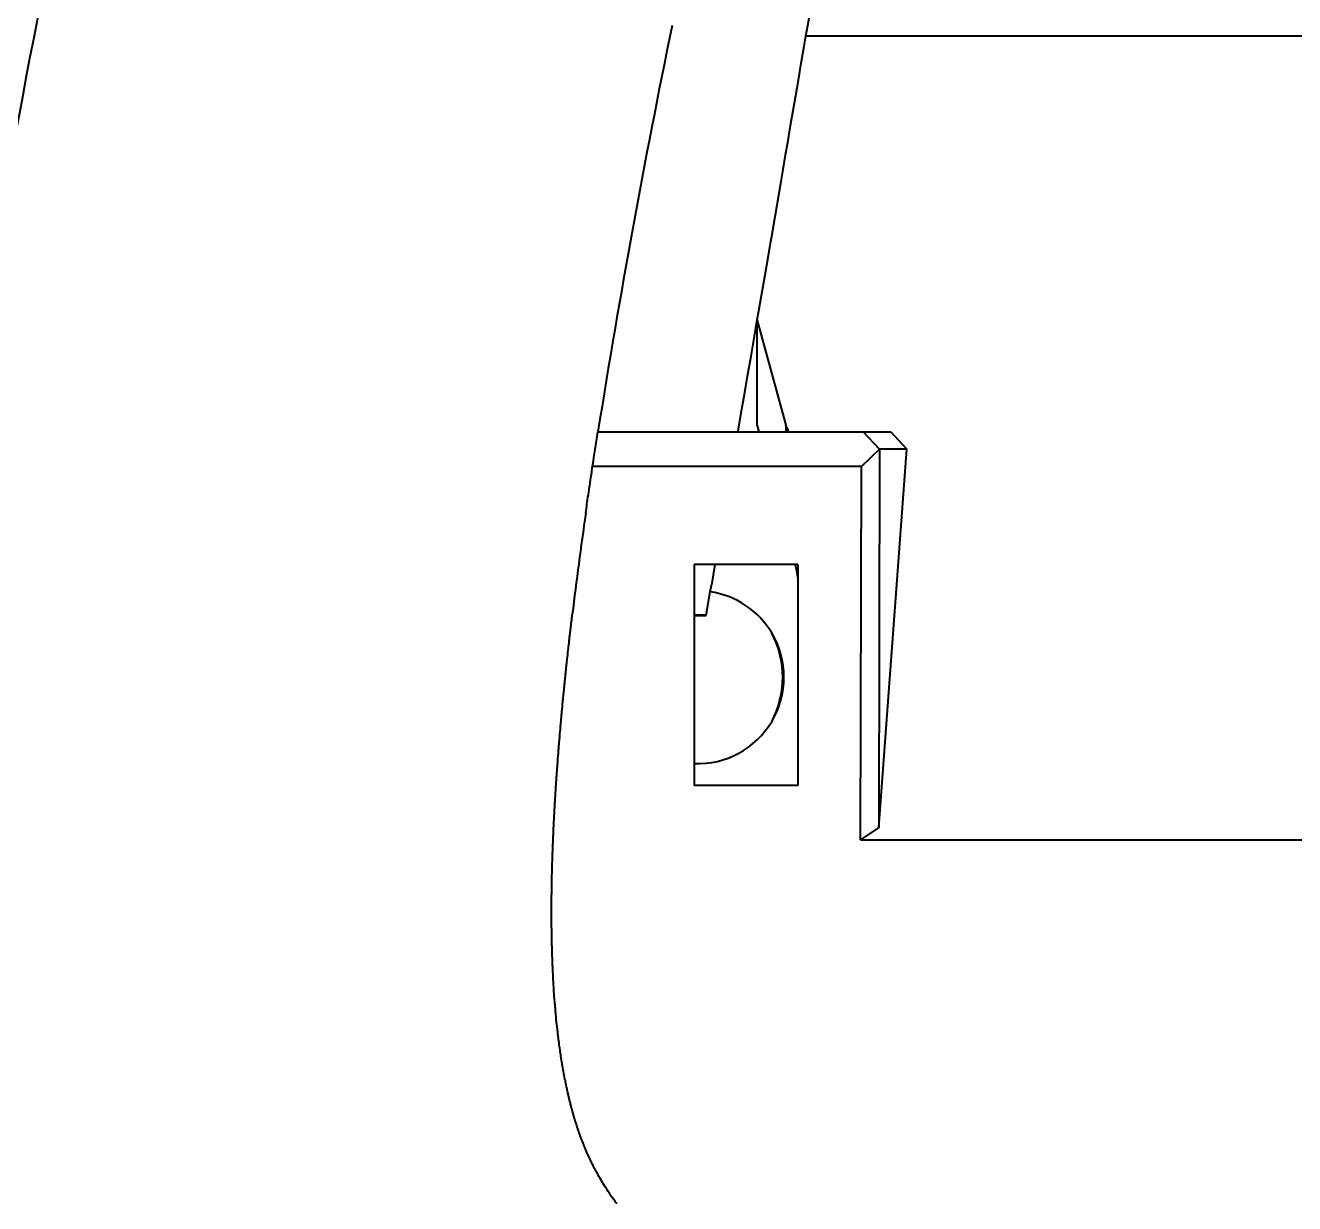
# Model space of a CAD drawing. Header units: millimetres. Extents: x 15 to 415, y 5 to 292.
# Drawn here: x 137.04 to 142.55, y 112.46 to 117.57 of the extents above; entities that cross this region are included whole.
import ezdxf

# ---------------------------------------------------------------- set-up
doc = ezdxf.new("R2010")
doc.units = ezdxf.units.MM
doc.layers.add('Geometries', color=7, linetype='Continuous')

msp = doc.modelspace()

# ---------------------------------------------------------------- linework, layer by layer
at = {"layer": 'Geometries', "linetype": 'Continuous', "lineweight": 40}
for p, q in [((140.4275, 117.5276), (140.4355, 117.5746)), ((146.0267, 117.5277), (140.4275, 117.5277)), ((140.2169, 116.2979), (140.2236, 116.3367)), ((140.2169, 116.2944), (140.217, 116.2979)), ((140.2169, 116.2944), (140.3413, 115.8407)), ((140.2169, 115.8432), (140.2169, 116.2944)), ((139.5252, 115.8107), (140.1328, 115.8107)), ((140.1328, 115.8107), (140.2253, 115.8107)), ((140.2253, 115.8107), (140.2169, 115.8432)), ((140.2253, 115.8107), (140.3413, 115.8107)), ((140.3413, 115.8407), (140.3413, 115.8107)), ((140.3413, 115.8107), (140.3532, 115.8107)), ((140.3532, 115.8107), (140.6763, 115.8107)), ((140.7474, 115.7357), (140.6763, 115.8107)), ((140.6763, 115.8107), (140.7959, 115.8107)), ((140.7959, 115.8107), (140.8654, 115.7357)), ((140.6685, 115.6607), (140.7474, 115.7356)), ((140.7438, 114.0943), (140.8654, 115.7357)), ((140.7474, 115.7356), (140.7438, 114.0943)), ((140.7474, 115.7357), (140.7474, 115.7356)), ((140.8654, 115.7357), (140.7474, 115.7357)), ((140.6685, 115.6607), (139.5021, 115.6607)), ((140.6649, 114.0418), (140.6685, 115.6607)), ((139.9432, 115.2357), (139.9432, 115.0162)), ((140.0332, 115.2357), (139.9432, 115.2357)), ((140.0332, 115.2357), (140.0176, 115.1459)), ((140.3817, 115.2357), (140.0332, 115.2357)), ((140.3932, 115.2357), (140.3817, 115.2357)), ((140.3932, 115.2357), (140.3932, 115.179)), ((140.0126, 115.1174), (140.0176, 115.1459)), ((140.3932, 115.179), (140.3932, 114.2767)), ((139.9949, 115.0151), (140.0126, 115.1174)), ((139.9432, 115.0162), (139.9432, 115.0139)), ((139.9432, 115.0139), (139.9432, 114.3718)), ((139.9432, 114.3718), (139.9432, 114.2767)), ((140.3932, 114.2767), (139.9432, 114.2767)), ((140.7438, 114.0943), (140.6649, 114.0418)), ((140.6649, 114.0418), (144.3966, 114.0418))]:
    msp.add_line(p, q, dxfattribs=at)
at = {"layer": 'Geometries', "linetype": 'Continuous', "lineweight": 40, "flags": 128}
for points in [[(140.4355, 117.5746), (140.4455, 117.6339), (140.4583, 117.7093), (140.475, 117.8087), (140.4919, 117.9086), (140.5081, 118.0052)], [(140.274, 116.6291), (140.2794, 116.6608), (140.294, 116.7457), (140.3026, 116.7959), (140.3113, 116.8465), (140.3201, 116.8977), (140.329, 116.9496), (140.3397, 117.0123), (140.3505, 117.0758), (140.3615, 117.1401), (140.3727, 117.2053), (140.3839, 117.2711), (140.3952, 117.3376), (140.4077, 117.4108), (140.4202, 117.4846), (140.4275, 117.5276)], [(140.2236, 116.3367), (140.2351, 116.403), (140.2504, 116.4923), (140.2649, 116.5763), (140.274, 116.6291)], [(140.1328, 115.8107), (140.1335, 115.8147), (140.1471, 115.8936), (140.1609, 115.9732), (140.1747, 116.0533), (140.1896, 116.1396), (140.2047, 116.2266), (140.2169, 116.2979)], [(139.5191, 115.7716), (139.5192, 115.772), (139.5222, 115.7913), (139.5252, 115.8107)], [(140.3532, 115.8107), (140.3474, 115.8257), (140.3413, 115.8407)], [(139.5021, 115.6608), (139.5034, 115.6693), (139.5058, 115.6849), (139.5081, 115.7002), (139.5108, 115.7174), (139.5135, 115.7351), (139.5163, 115.7533), (139.5191, 115.7716)], [(139.4724, 115.4584), (139.4727, 115.4609), (139.474, 115.4698), (139.4753, 115.4788), (139.4766, 115.4878), (139.4779, 115.497), (139.4793, 115.5067), (139.4808, 115.5168), (139.4823, 115.5273), (139.4839, 115.5383), (139.4856, 115.5496), (139.4873, 115.5612), (139.489, 115.5728), (139.4913, 115.5884), (139.4936, 115.6042), (139.496, 115.6201), (139.4985, 115.6369), (139.501, 115.6533), (139.5021, 115.6608)], [(140.3933, 115.179), (140.393, 115.1808), (140.388, 115.2073), (140.3821, 115.2338), (140.3817, 115.2357)], [(139.3831, 112.9996), (139.3824, 113.0032), (139.3807, 113.0119), (139.3792, 113.0201), (139.3777, 113.0279), (139.3763, 113.0357), (139.3749, 113.0435), (139.3735, 113.0514), (139.3692, 113.0765), (139.3652, 113.1019), (139.3641, 113.1086), (139.3631, 113.1152), (139.3621, 113.1221), (139.3611, 113.1292), (139.36, 113.1369), (139.3589, 113.145), (139.3577, 113.1531), (139.3567, 113.1608), (139.3558, 113.168), (139.3549, 113.1749), (139.354, 113.1815), (139.3532, 113.1882), (139.3513, 113.204), (139.3495, 113.22), (139.3472, 113.2407), (139.345, 113.262), (139.3444, 113.2688), (139.3437, 113.2755), (139.3431, 113.2821), (139.3425, 113.2884), (139.342, 113.2945), (139.3413, 113.302), (139.3407, 113.3092), (139.34, 113.3165), (139.3394, 113.324), (139.3388, 113.3318), (139.3382, 113.3399), (139.3375, 113.3485), (139.3348, 113.3868), (139.3324, 113.4255), (139.3319, 113.4342), (139.3315, 113.4427), (139.3311, 113.4509), (139.3307, 113.4587), (139.3303, 113.4665), (139.3299, 113.4743), (139.3296, 113.4823), (139.3293, 113.489), (139.329, 113.4961), (139.3287, 113.5036), (139.3283, 113.5115), (139.328, 113.5198), (139.3277, 113.5282), (139.3275, 113.5363), (139.3272, 113.5442), (139.327, 113.5519), (139.3267, 113.5606), (139.3265, 113.5689), (139.3263, 113.5767), (139.3261, 113.5843), (139.3259, 113.5918), (139.3257, 113.5991), (139.3256, 113.6061), (139.3254, 113.6133), (139.3253, 113.6207), (139.3252, 113.6281), (139.3251, 113.6352), (139.325, 113.642), (139.3249, 113.6465), (139.3248, 113.6511), (139.3248, 113.6556), (139.3247, 113.6601), (139.3247, 113.6646), (139.3246, 113.6693), (139.3246, 113.6744), (139.3245, 113.6807), (139.3245, 113.6875), (139.3244, 113.6947), (139.3244, 113.7021), (139.3244, 113.7095), (139.3244, 113.717), (139.3243, 113.7241), (139.3243, 113.7308), (139.3244, 113.7371), (139.3244, 113.7431), (139.3244, 113.7487), (139.3244, 113.7553), (139.3244, 113.7618), (139.3245, 113.7684), (139.3245, 113.7748), (139.3246, 113.7813), (139.3246, 113.7864), (139.3246, 113.7915), (139.3247, 113.7966), (139.3247, 113.8017), (139.3248, 113.8071), (139.3249, 113.8119), (139.3249, 113.8169), (139.325, 113.8222), (139.3251, 113.8277), (139.3252, 113.8334), (139.3252, 113.8388), (139.3253, 113.8448), (139.3254, 113.8503), (139.3255, 113.8554), (139.3256, 113.8601), (139.3257, 113.8651), (139.3258, 113.8706), (139.3259, 113.8767), (139.3261, 113.8832), (139.3262, 113.8902), (139.3264, 113.8972), (139.3266, 113.9057), (139.3268, 113.9143), (139.3271, 113.9228), (139.3273, 113.931), (139.3275, 113.9402), (139.3278, 113.9491), (139.3281, 113.9577), (139.3283, 113.9659), (139.3286, 113.9737), (139.3288, 113.9813), (139.329, 113.9863), (139.3292, 113.9911), (139.3294, 113.9959), (139.3295, 114.0005), (139.3297, 114.0054), (139.3299, 114.0107), (139.3301, 114.0164), (139.3304, 114.0224), (139.3306, 114.029), (139.3308, 114.0344), (139.331, 114.0397), (139.3313, 114.0447), (139.3315, 114.0495), (139.3316, 114.0539), (139.3318, 114.0581), (139.332, 114.0619), (139.3321, 114.0656), (139.3323, 114.0693), (139.3326, 114.0748), (139.3328, 114.0807), (139.3331, 114.0872), (139.3334, 114.0941), (139.3338, 114.1011), (139.3341, 114.1081), (139.3344, 114.1148), (139.3348, 114.1216), (139.3351, 114.1281), (139.3354, 114.1341), (139.3357, 114.1397), (139.3359, 114.1434), (139.3361, 114.1469), (139.3363, 114.1501), (139.3364, 114.153), (139.3366, 114.1557), (139.3367, 114.1583), (139.3368, 114.161), (139.337, 114.1644), (139.3372, 114.1681), (139.3375, 114.1722), (139.3377, 114.1768), (139.338, 114.1817), (139.3383, 114.1865), (139.3385, 114.1916), (139.3389, 114.197), (139.3392, 114.2025), (139.3395, 114.2079), (139.3398, 114.213), (139.3401, 114.2179), (139.3405, 114.2243), (139.3408, 114.2303), (139.3412, 114.2361), (139.3416, 114.2419), (139.3419, 114.2478), (139.3423, 114.2537), (139.3427, 114.2595), (139.3431, 114.2657), (139.3435, 114.2723), (139.344, 114.2795), (139.3445, 114.2871), (139.3449, 114.2929), (139.3452, 114.2987), (139.3456, 114.3042), (139.346, 114.3094), (139.3463, 114.3143), (139.3466, 114.3189), (139.3469, 114.3231), (139.3472, 114.3275), (139.3475, 114.3314), (139.3478, 114.335), (139.348, 114.3383), (139.3482, 114.3413), (139.3486, 114.3463), (139.349, 114.3516), (139.3494, 114.3573), (139.3498, 114.3634), (139.3503, 114.3699), (139.3508, 114.3768), (139.3514, 114.3851), (139.3521, 114.3938), (139.3528, 114.4031), (139.3532, 114.4088), (139.3537, 114.4146), (139.3541, 114.42), (139.3545, 114.4252), (139.355, 114.4311), (139.3554, 114.4365), (139.3558, 114.4416), (139.3562, 114.4463), (139.3565, 114.4506), (139.3569, 114.4545), (139.3573, 114.46), (139.3578, 114.4659), (139.3583, 114.4724), (139.3589, 114.4793), (139.3595, 114.4868), (139.3602, 114.4947), (139.3609, 114.503), (139.3616, 114.5116), (139.3624, 114.5207), (139.3631, 114.5282), (139.3637, 114.5359), (139.3644, 114.5433), (139.365, 114.5502), (139.3656, 114.5567), (139.3661, 114.5627), (139.3666, 114.5682), (139.3671, 114.5733), (139.3675, 114.578), (139.3679, 114.5829), (139.3684, 114.5879), (139.3689, 114.5932), (139.3694, 114.5988), (139.37, 114.6047), (139.3705, 114.6109), (139.3711, 114.6174), (139.3718, 114.6242), (139.3724, 114.6306), (139.3731, 114.6375), (139.3738, 114.645), (139.3745, 114.653), (139.3752, 114.6597), (139.3759, 114.6666), (139.3765, 114.6732), (139.3771, 114.6795), (139.3777, 114.6858), (139.3783, 114.6917), (139.3789, 114.6971), (139.3794, 114.7021), (139.3798, 114.7067), (139.3802, 114.7107), (139.3806, 114.7142), (139.3809, 114.7172), (139.3812, 114.7202), (139.3815, 114.7231), (139.3818, 114.7261), (139.3845, 114.7526), (139.3849, 114.7563), (139.3853, 114.7601), (139.3857, 114.7644), (139.3862, 114.7693), (139.3867, 114.7736), (139.3872, 114.7782), (139.3877, 114.7832), (139.3883, 114.7885), (139.3889, 114.7944), (139.3896, 114.8006), (139.3903, 114.8072), (139.391, 114.8142), (139.3918, 114.8211), (139.3925, 114.8278), (139.3932, 114.8343), (139.3943, 114.8446), (139.3954, 114.8543), (139.3964, 114.8635), (139.3974, 114.8723), (139.3983, 114.8806), (139.3992, 114.8884), (139.4, 114.8956), (139.4006, 114.901), (139.4012, 114.906), (139.4017, 114.9108), (139.4022, 114.9155), (139.4028, 114.9202), (139.4033, 114.9251), (139.4039, 114.93), (139.4046, 114.9357), (139.4052, 114.9416), (139.4059, 114.9475), (139.4066, 114.9536), (139.4074, 114.9599), (139.4082, 114.9667), (139.409, 114.9735), (139.4098, 114.9807), (139.4107, 114.9882), (139.4116, 114.9962), (139.4126, 115.0045), (139.4135, 115.0118)], [(139.4135, 115.0118), (139.4137, 115.0137), (139.4143, 115.0187)], [(139.6068, 112.4626), (139.6043, 112.466), (139.6021, 112.4691), (139.5996, 112.4726), (139.5969, 112.4763), (139.5942, 112.4803), (139.5915, 112.4841), (139.589, 112.4878), (139.5867, 112.4911), (139.5848, 112.4938), (139.5832, 112.4962), (139.5816, 112.4985), (139.58, 112.5008), (139.5784, 112.5032), (139.5768, 112.5057), (139.575, 112.5082), (139.5702, 112.5155), (139.5655, 112.5226), (139.5575, 112.5352), (139.5498, 112.5475), (139.5424, 112.5596), (139.5353, 112.5715), (139.5326, 112.5762), (139.53, 112.5808), (139.5273, 112.5854), (139.5245, 112.5904), (139.5222, 112.5946), (139.52, 112.5986), (139.518, 112.6022), (139.5162, 112.6055), (139.5145, 112.6087), (139.5128, 112.612), (139.5112, 112.615), (139.5096, 112.618), (139.508, 112.6212), (139.5062, 112.6246), (139.5043, 112.6284), (139.5018, 112.6332), (139.4995, 112.6378), (139.4973, 112.6424), (139.4949, 112.6473), (139.4938, 112.6496), (139.4927, 112.652), (139.4916, 112.6542), (139.4906, 112.6563), (139.4898, 112.6581), (139.489, 112.6598), (139.4882, 112.6615), (139.4868, 112.6645), (139.4854, 112.6675), (139.484, 112.6705), (139.4826, 112.6738), (139.481, 112.6772), (139.4793, 112.681), (139.4776, 112.6848), (139.476, 112.6887), (139.4744, 112.6924), (139.4728, 112.6961), (139.4711, 112.7), (139.4699, 112.7029), (139.4688, 112.7057), (139.4676, 112.7086), (139.4665, 112.7111), (139.4656, 112.7135), (139.4647, 112.7157), (139.4638, 112.7179), (139.4623, 112.7216), (139.4608, 112.7254), (139.4593, 112.7294), (139.4582, 112.732), (139.4571, 112.7351), (139.4557, 112.7385), (139.4544, 112.7421), (139.4531, 112.7456), (139.4518, 112.749), (139.4508, 112.7517), (139.4498, 112.7544), (139.4488, 112.7572), (139.4478, 112.7599), (139.4468, 112.7628), (139.4459, 112.7654), (139.4451, 112.7677), (139.4443, 112.7698), (139.4436, 112.7718), (139.4429, 112.7738), (139.4423, 112.7757), (139.4416, 112.7776), (139.4406, 112.7806), (139.4396, 112.7836), (139.4385, 112.7869), (139.4377, 112.7892), (139.4368, 112.7918), (139.4359, 112.7947), (139.4349, 112.7978), (139.4338, 112.801), (139.4319, 112.807), (139.43, 112.813), (139.4292, 112.8157), (139.4283, 112.8185), (139.4274, 112.8214), (139.4265, 112.8243), (139.4257, 112.8271), (139.4249, 112.8295), (139.4243, 112.8318), (139.4236, 112.8339), (139.4224, 112.8381), (139.4212, 112.8422), (139.42, 112.8462), (139.4189, 112.8503), (139.4177, 112.8544), (139.4165, 112.8586), (139.4152, 112.8632), (139.4146, 112.8656), (139.4139, 112.8682), (139.4131, 112.8711), (139.4122, 112.8742), (139.4114, 112.8772), (139.4107, 112.8801), (139.4099, 112.8829), (139.4092, 112.8856), (139.4081, 112.8898), (139.4071, 112.8939), (139.406, 112.8981), (139.4049, 112.9024), (139.4041, 112.9054), (139.4034, 112.9086), (139.4026, 112.9118), (139.4017, 112.9152), (139.401, 112.9184), (139.4002, 112.9213), (139.3995, 112.9245), (139.3988, 112.9275), (139.3981, 112.9304), (139.3974, 112.9332), (139.3938, 112.9492), (139.3902, 112.9654), (139.3892, 112.9702), (139.3881, 112.9751), (139.3871, 112.9801), (139.3864, 112.9832), (139.3858, 112.9865), (139.3851, 112.99), (139.3843, 112.9938), (139.3831, 112.9996)]]:
    msp.add_lwpolyline(points, dxfattribs=at)
at = {"layer": 'Geometries', "linetype": 'Continuous', "lineweight": 40}
for centre, radius, start, end in [((205.2447, 104.4063), 69.4172, 167.215575, 169.460519), ((179.7992, 109.3717), 40.7854, 168.39735, 170.91645), ((159.4941, 112.5915), 20.2259, 171.85132, 173.10768), ((139.9576, 114.7466), 0.375, 30.9593, 81.5565), ((139.9145, 114.7466), 0.4125, 332.131, 27.8833), ((139.9576, 114.7466), 0.375, 329.0551, 30.9593), ((139.9576, 114.7466), 0.375, 267.8074, 329.0551)]:
    msp.add_arc(centre, radius, start, end, dxfattribs=at)
for start_param, end_param in [(6.282656, 6.558083), (6.00829, 6.282656)]:
    msp.add_ellipse((138.6199, 115.0154), major_axis=(1.375, -0.0004), ratio=0.003065, start_param=start_param, end_param=end_param, dxfattribs=at)

doc.saveas('drawing.dxf')
